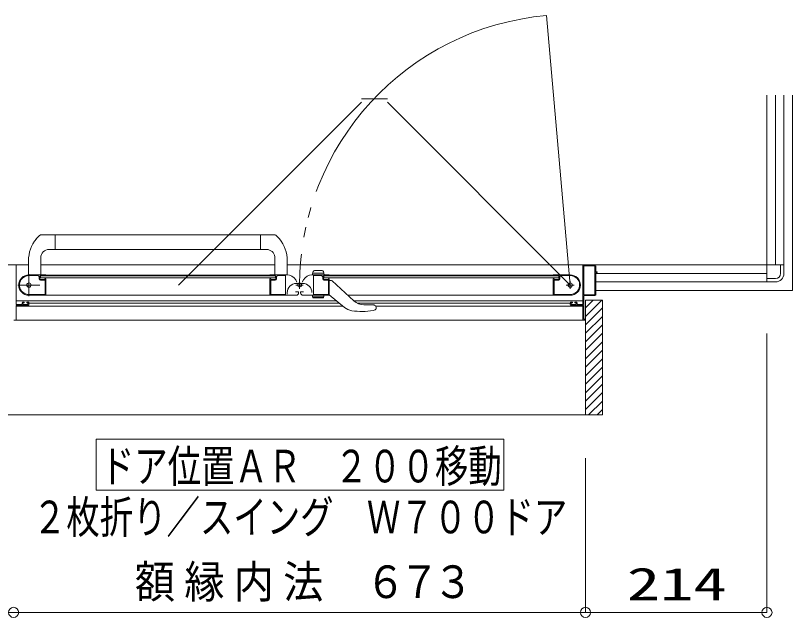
# Model space of a CAD drawing. Units: millimetres on the paper. Extents: x -305 to 305, y -152 to 152.
# Drawn here: x -192.65 to -146.93, y -63.17 to -27.75 of the extents above; entities that cross this region are included whole.
import ezdxf
from ezdxf.enums import TextEntityAlignment as Align

# ---------------------------------------------------------------- set-up
doc = ezdxf.new("R2010")
doc.units = ezdxf.units.MM
doc.linetypes.add('LONG_CHAIN', pattern=[21, 18, -1, 1, -1])
doc.linetypes.add('LONG_DOUBLE_CHAIN', pattern=[21.8, 18, -1, 0.6, -0.6, 0.6, -1])
doc.layers.add('0-0_0', color=7, linetype='Continuous', lineweight=9)
doc.layers.add('0-1_VIEW0001', color=7, linetype='Continuous', lineweight=9)
doc.styles.add('ＭＳ ゴシック', font='')
doc.styles.get('ＭＳ ゴシック').set_extended_font_data('MS Gothic')

# ---------------------------------------------------------------- blocks, each defined once
blk = doc.blocks.new('_ORIGIN')
at = {"layer": '0-0_0'}
blk.add_line((0, 0), (-1, 0), dxfattribs=at)
blk.add_circle((0, 0), 0.5, dxfattribs=at)

msp = doc.modelspace()

# ---------------------------------------------------------------- linework, layer by layer
at = {"layer": '0-1_VIEW0001', "linetype": 'LONG_DOUBLE_CHAIN'}
for p, q in [((-161.397, -27.747), (-160.009, -43.611)), ((-146.934, -32.426), (-146.934, -43.926)), ((-183.056, -43.611), (-172.296, -32.851)), ((-172.296, -32.651), (-170.77, -32.651)), ((-160.009, -43.611), (-170.77, -32.851)), ((-158.509, -43.926), (-146.934, -43.926))]:
    msp.add_line(p, q, dxfattribs=at)
at = {"layer": '0-1_VIEW0001'}
for p, q in [((-148.434, -43.426), (-148.434, -32.426)), ((-147.934, -42.426), (-147.934, -32.426)), ((-147.434, -32.426), (-147.434, -42.426)), ((-147.434, -42.426), (-147.434, -32.426)), ((-190.309, -40.661), (-191.169, -40.661)), ((-190.309, -40.661), (-177.374, -40.661)), ((-190.309, -41.516), (-190.309, -40.661)), ((-178.235, -41.516), (-178.235, -40.661)), ((-191.423, -40.888), (-191.238, -40.689)), ((-177.122, -40.887), (-177.305, -40.689)), ((-190.309, -41.516), (-190.664, -41.516)), ((-190.309, -41.511), (-178.235, -41.511)), ((-178.235, -41.516), (-177.88, -41.516)), ((-191.164, -42.016), (-191.164, -43.011)), ((-177.385, -41.947), (-177.385, -43.001)), ((-193.311, -42.426), (-191.885, -42.426)), ((-192.609, -44.746), (-192.609, -42.451)), ((-191.884, -42.184), (-191.887, -43.001)), ((-191.159, -42.426), (-177.385, -42.426)), ((-176.66, -42.184), (-176.657, -43.001)), ((-147.434, -42.426), (-176.659, -42.426)), ((-176.659, -42.426), (-158.559, -42.426)), ((-159.259, -44.746), (-159.259, -42.451)), ((-159.209, -44.166), (-159.209, -42.486)), ((-159.194, -42.471), (-158.569, -42.471)), ((-158.554, -42.486), (-158.554, -44.166)), ((-158.509, -42.476), (-158.509, -42.811)), ((-147.834, -42.426), (-147.434, -42.426)), ((-147.634, -42.426), (-147.634, -42.926)), ((-147.434, -42.426), (-147.434, -42.926)), ((-175.184, -43.011), (-175.132, -42.817)), ((-174.51, -42.911), (-175.157, -42.911)), ((-175.059, -42.761), (-174.608, -42.761)), ((-174.484, -43.011), (-174.536, -42.817)), ((-158.509, -42.881), (-158.509, -44.176)), ((-148.434, -42.926), (-158.509, -42.926)), ((-158.494, -42.826), (-158.444, -42.826)), ((-158.444, -42.866), (-158.494, -42.866)), ((-158.434, -42.836), (-158.434, -42.856)), ((-190.874, -43.011), (-191.859, -43.011)), ((-191.329, -43.056), (-191.859, -43.056)), ((-191.254, -43.246), (-191.254, -43.131)), ((-191.209, -43.226), (-191.209, -43.101)), ((-191.184, -43.176), (-191.184, -43.076)), ((-177.359, -43.076), (-191.184, -43.076)), ((-177.359, -43.176), (-191.184, -43.176)), ((-190.919, -43.321), (-191.179, -43.321)), ((-190.934, -43.276), (-191.159, -43.276)), ((-190.909, -44.151), (-190.909, -43.331)), ((-190.888, -43.236), (-190.894, -43.236)), ((-190.881, -43.074), (-190.867, -43.066)), ((-190.867, -43.247), (-190.881, -43.238)), ((-177.684, -43.026), (-190.859, -43.026)), ((-190.859, -43.053), (-190.859, -43.026)), ((-190.859, -44.201), (-190.859, -43.26)), ((-177.684, -43.026), (-177.684, -43.053)), ((-177.684, -44.211), (-177.684, -43.26)), ((-177.677, -43.066), (-177.663, -43.074)), ((-177.663, -43.238), (-177.677, -43.247)), ((-177.669, -43.011), (-176.683, -43.011)), ((-177.649, -43.236), (-177.655, -43.236)), ((-177.634, -43.336), (-177.634, -44.151)), ((-177.369, -43.321), (-177.619, -43.321)), ((-177.384, -43.276), (-177.609, -43.276)), ((-177.359, -43.076), (-177.359, -43.176)), ((-177.334, -43.101), (-177.334, -43.226)), ((-177.294, -43.131), (-177.294, -43.246)), ((-176.769, -43.056), (-177.219, -43.056)), ((-176.754, -44.151), (-176.754, -43.071)), ((-176.088, -43.441), (-176.163, -43.311)), ((-175.78, -43.441), (-175.705, -43.311)), ((-174.199, -43.011), (-175.186, -43.011)), ((-175.114, -44.151), (-175.114, -43.071)), ((-175.099, -43.056), (-174.649, -43.056)), ((-174.574, -43.131), (-174.574, -43.246)), ((-174.534, -43.101), (-174.534, -43.226)), ((-174.509, -43.076), (-160.684, -43.076)), ((-174.509, -43.076), (-174.509, -43.176)), ((-174.509, -43.176), (-160.684, -43.176)), ((-174.499, -43.321), (-174.249, -43.321)), ((-174.484, -43.276), (-174.259, -43.276)), ((-174.234, -43.336), (-174.234, -44.151)), ((-174.219, -43.236), (-174.213, -43.236)), ((-174.192, -43.066), (-174.206, -43.074)), ((-174.206, -43.238), (-174.192, -43.247)), ((-174.184, -43.026), (-161.009, -43.026)), ((-174.184, -43.026), (-174.184, -43.053)), ((-174.184, -43.26), (-174.184, -44.201)), ((-174.184, -43.336), (-174.093, -43.336)), ((-174.022, -43.366), (-172.734, -44.544)), ((-161.009, -43.053), (-161.009, -43.026)), ((-161.009, -44.201), (-161.009, -43.26)), ((-160.988, -43.074), (-161.002, -43.066)), ((-161.002, -43.247), (-160.988, -43.238)), ((-160.994, -43.011), (-160.009, -43.011)), ((-160.98, -43.236), (-160.974, -43.236)), ((-160.959, -44.151), (-160.959, -43.331)), ((-160.949, -43.321), (-160.689, -43.321)), ((-160.934, -43.276), (-160.709, -43.276)), ((-160.684, -43.176), (-160.684, -43.076)), ((-160.659, -43.226), (-160.659, -43.101)), ((-160.614, -43.246), (-160.614, -43.131)), ((-160.539, -43.056), (-160.009, -43.056)), ((-158.509, -43.426), (-148.434, -43.426)), ((-148.434, -43.426), (-158.509, -43.426)), ((-148.434, -43.426), (-148.434, -43.026)), ((-147.934, -43.226), (-148.434, -43.226)), ((-148.434, -43.426), (-147.934, -43.426)), ((-176.124, -43.517), (-175.744, -43.517)), ((-191.933, -44.161), (-190.919, -44.161)), ((-191.86, -44.211), (-177.684, -44.211)), ((-177.715, -44.211), (-176.145, -44.211)), ((-177.624, -44.161), (-176.764, -44.161)), ((-176.664, -44.137), (-176.664, -44.057)), ((-176.019, -44.006), (-176.169, -44.006)), ((-175.994, -44.061), (-175.994, -44.031)), ((-175.874, -44.061), (-175.874, -44.031)), ((-175.849, -44.006), (-175.699, -44.006)), ((-174.154, -44.211), (-175.724, -44.211)), ((-174.51, -44.311), (-175.157, -44.311)), ((-174.244, -44.161), (-175.104, -44.161)), ((-174.484, -44.211), (-174.517, -44.335)), ((-173.289, -44.925), (-174.184, -44.186)), ((-160.009, -44.211), (-173.098, -44.211)), ((-159.936, -44.161), (-160.949, -44.161)), ((-159.209, -44.241), (-159.209, -45.611)), ((-158.569, -44.181), (-159.194, -44.181)), ((-158.559, -44.226), (-159.194, -44.226)), ((-173.764, -44.533), (-192.609, -44.533)), ((-192.274, -44.761), (-192.594, -44.761)), ((-192.259, -44.661), (-192.259, -44.746)), ((-192.214, -44.746), (-192.214, -44.676)), ((-192.154, -44.611), (-192.209, -44.611)), ((-192.199, -44.661), (-192.154, -44.661)), ((-191.929, -44.761), (-192.199, -44.761)), ((-192.139, -44.646), (-192.139, -44.626)), ((-191.989, -44.626), (-191.989, -44.646)), ((-191.909, -44.611), (-191.974, -44.611)), ((-191.974, -44.661), (-191.929, -44.661)), ((-191.914, -44.676), (-191.914, -44.746)), ((-191.859, -44.761), (-191.859, -44.661)), ((-173.594, -44.673), (-191.859, -44.673)), ((-175.117, -44.361), (-174.551, -44.361)), ((-159.259, -44.533), (-172.746, -44.533)), ((-160.009, -44.673), (-172.549, -44.673)), ((-172.151, -44.77), (-171.631, -44.77)), ((-160.009, -44.761), (-160.009, -44.661)), ((-159.959, -44.611), (-159.894, -44.611)), ((-159.954, -44.676), (-159.954, -44.746)), ((-159.894, -44.661), (-159.939, -44.661)), ((-159.939, -44.761), (-159.669, -44.761)), ((-159.879, -44.626), (-159.879, -44.646)), ((-159.729, -44.646), (-159.729, -44.626)), ((-159.714, -44.611), (-159.659, -44.611)), ((-159.669, -44.661), (-159.714, -44.661)), ((-159.654, -44.746), (-159.654, -44.676)), ((-159.609, -44.661), (-159.609, -44.746)), ((-159.594, -44.761), (-159.274, -44.761)), ((-159.109, -51.251), (-159.109, -44.501)), ((-159.109, -45.451), (-158.159, -44.501)), ((-159.109, -44.951), (-158.659, -44.501)), ((-192.609, -45.661), (-192.609, -44.826)), ((-173.38, -44.85), (-192.609, -44.85)), ((-192.594, -44.811), (-191.909, -44.811)), ((-171.598, -45.104), (-171.482, -45.06)), ((-171.448, -45.033), (-171.482, -45.06)), ((-171.47, -44.832), (-171.468, -44.834)), ((-171.448, -45.033), (-171.447, -45.033)), ((-159.259, -44.85), (-171.434, -44.85)), ((-171.434, -44.908), (-171.434, -44.99)), ((-159.274, -44.811), (-159.959, -44.811)), ((-159.259, -45.661), (-159.259, -44.826)), ((-159.109, -45.951), (-158.109, -44.951)), ((-192.744, -45.676), (-192.624, -45.676)), ((-159.259, -45.676), (-192.609, -45.676)), ((-159.124, -45.676), (-159.244, -45.676)), ((-159.194, -45.626), (-159.124, -45.626)), ((-159.109, -46.451), (-158.109, -45.451)), ((-159.109, -46.951), (-158.109, -45.951)), ((-159.109, -47.451), (-158.109, -46.451)), ((-148.434, -46.467), (-148.434, -62.875)), ((-159.109, -47.951), (-158.109, -46.951)), ((-159.109, -48.451), (-158.109, -47.451)), ((-159.109, -48.951), (-158.109, -47.951)), ((-159.109, -49.451), (-158.109, -48.451)), ((-159.109, -49.951), (-158.109, -48.951)), ((-159.109, -50.446), (-158.109, -49.446)), ((-159.109, -50.941), (-158.109, -49.941)), ((-158.925, -51.251), (-158.109, -50.436)), ((-158.43, -51.251), (-158.109, -50.931)), ((-193.708, -51.251), (-158.109, -51.251)), ((-187.909, -55.682), (-187.909, -52.682)), ((-187.909, -52.682), (-163.909, -52.682)), ((-163.909, -55.682), (-163.909, -52.682)), ((-159.109, -53.791), (-159.109, -62.875)), ((-159.109, -53.791), (-159.109, -62.875)), ((-187.909, -55.682), (-163.909, -55.682)), ((-192.159, -62.875), (-159.709, -62.875)), ((-158.509, -62.875), (-149.034, -62.875))]:
    msp.add_line(p, q, dxfattribs=at)
at = {"layer": '0-1_VIEW0001', "linetype": 'LONG_CHAIN'}
for p, q in [((-191.859, -42.961), (-191.859, -44.261)), ((-160.009, -43.841), (-160.009, -43.381)), ((-191.209, -43.611), (-192.509, -43.611)), ((-176.147, -43.611), (-175.722, -43.611)), ((-175.934, -43.824), (-175.934, -43.432)), ((-159.779, -43.611), (-160.239, -43.611))]:
    msp.add_line(p, q, dxfattribs=at)
at = {"layer": '0-1_VIEW0001', "color": 5}
msp.add_line((-159.109, -44.501), (-159.109, -51.251), dxfattribs=at)
at = {"layer": '0-1_VIEW0001'}
for points in [[(-174.484, -44.211), (-175.184, -44.211), (-175.15, -44.335)], [(-171.57, -44.779), (-171.574, -44.777), (-171.578, -44.776), (-171.582, -44.776), (-171.587, -44.775), (-171.591, -44.774), (-171.595, -44.773), (-171.6, -44.773), (-171.604, -44.772), (-171.608, -44.771), (-171.613, -44.771), (-171.615, -44.771), (-171.617, -44.771), (-171.619, -44.771), (-171.621, -44.77), (-171.623, -44.77), (-171.626, -44.77), (-171.628, -44.77), (-171.63, -44.77), (-171.632, -44.77), (-171.634, -44.77)], [(-171.47, -44.831), (-171.471, -44.831), (-171.472, -44.83), (-171.473, -44.829), (-171.474, -44.828), (-171.475, -44.827), (-171.477, -44.826), (-171.478, -44.825), (-171.479, -44.824), (-171.481, -44.823), (-171.482, -44.822), (-171.484, -44.821), (-171.485, -44.82), (-171.486, -44.819), (-171.488, -44.817), (-171.489, -44.816), (-171.491, -44.815), (-171.492, -44.814), (-171.494, -44.813), (-171.496, -44.812), (-171.499, -44.81), (-171.502, -44.808), (-171.505, -44.806), (-171.508, -44.804), (-171.512, -44.802), (-171.515, -44.8), (-171.519, -44.798), (-171.523, -44.796), (-171.526, -44.795), (-171.53, -44.793), (-171.534, -44.791), (-171.538, -44.79), (-171.541, -44.788), (-171.545, -44.786), (-171.549, -44.785), (-171.553, -44.784), (-171.557, -44.782), (-171.562, -44.781), (-171.566, -44.78), (-171.57, -44.779)], [(-158.109, -51.251), (-158.109, -44.501), (-159.11, -44.501)], [(-171.434, -44.99), (-171.434, -44.992), (-171.435, -44.995), (-171.435, -44.997), (-171.435, -44.999), (-171.436, -45.001), (-171.436, -45.004), (-171.436, -45.006), (-171.437, -45.008), (-171.437, -45.01), (-171.438, -45.012), (-171.438, -45.015), (-171.439, -45.017), (-171.44, -45.019), (-171.44, -45.021), (-171.441, -45.023), (-171.442, -45.025), (-171.443, -45.027), (-171.445, -45.029), (-171.446, -45.031), (-171.447, -45.033)]]:
    msp.add_lwpolyline(points, dxfattribs=at)
for centre, radius in [((-191.859, -43.611), 0.125), ((-175.934, -43.611), 0.113), ((-160.009, -43.611), 0.125)]:
    msp.add_circle(centre, radius, dxfattribs=at)
at = {"layer": '0-1_VIEW0001', "linetype": 'LONG_DOUBLE_CHAIN'}
msp.add_arc((-160.009, -43.611), 15.925, 95, 180, dxfattribs=at)
at = {"layer": '0-1_VIEW0001'}
for centre, radius, start, end in [((-191.169, -40.761), 0.1, 90, 133.4724), ((-177.374, -40.761), 0.1, 46.5276, 90), ((-189.814, -42.191), 2.07, 140.9758, 179.8), ((-178.729, -42.191), 2.07, 0.2, 39.0581), ((-190.664, -42.016), 0.5, 90, 180), ((-177.88, -42.016), 0.5, 7.9556, 90), ((-192.634, -42.451), 0.025, 0, 90), ((-159.234, -42.451), 0.025, 90, 180), ((-159.194, -42.486), 0.015, 90, 180), ((-158.569, -42.486), 0.015, 0, 90), ((-158.559, -42.476), 0.05, 0, 90), ((-175.059, -42.836), 0.075, 90, 165), ((-174.608, -42.836), 0.075, 15, 90), ((-158.494, -42.811), 0.015, 180, 270), ((-158.494, -42.881), 0.015, 90, 180), ((-158.444, -42.836), 0.01, 0, 90), ((-158.444, -42.856), 0.01, 270, 0), ((-147.934, -42.926), 0.5, 270, 0), ((-147.934, -42.926), 0.3, 270, 0), ((-191.859, -43.611), 0.6, 90, 270), ((-191.859, -43.611), 0.555, 90, 262.2329), ((-191.329, -43.131), 0.075, 0, 90), ((-191.179, -43.246), 0.075, 180, 270), ((-191.184, -43.101), 0.025, 90, 180), ((-191.159, -43.226), 0.05, 180, 270), ((-190.934, -43.251), 0.025, 270, 0), ((-190.919, -43.331), 0.01, 0, 90), ((-190.894, -43.251), 0.015, 90, 180), ((-190.888, -43.061), 0.015, 270, 300.9638), ((-190.888, -43.251), 0.015, 59.0362, 90), ((-190.874, -43.026), 0.015, 0, 90), ((-190.874, -43.053), 0.015, 300.9638, 0), ((-190.874, -43.26), 0.015, 0, 59.0362), ((-177.669, -43.026), 0.015, 90, 180), ((-177.669, -43.053), 0.015, 180, 239.0362), ((-177.669, -43.26), 0.015, 120.9638, 180), ((-177.655, -43.061), 0.015, 239.0362, 270), ((-177.655, -43.251), 0.015, 90, 120.9638), ((-177.649, -43.251), 0.015, 0, 90), ((-177.609, -43.251), 0.025, 180, 270), ((-177.619, -43.336), 0.015, 90, 180), ((-177.384, -43.226), 0.05, 270, 0), ((-177.369, -43.246), 0.075, 270, 0), ((-177.359, -43.101), 0.025, 0, 90), ((-177.219, -43.131), 0.075, 90, 180), ((-176.769, -43.071), 0.015, 0, 90), ((-176.683, -43.611), 0.6, 30, 90), ((-175.186, -43.611), 0.6, 90, 150), ((-175.099, -43.071), 0.015, 90, 180), ((-174.649, -43.131), 0.075, 0, 90), ((-174.499, -43.246), 0.075, 180, 270), ((-174.509, -43.101), 0.025, 90, 180), ((-174.484, -43.226), 0.05, 180, 270), ((-174.259, -43.251), 0.025, 270, 0), ((-174.249, -43.336), 0.015, 0, 90), ((-174.219, -43.251), 0.015, 90, 180), ((-174.213, -43.061), 0.015, 270, 300.9638), ((-174.213, -43.251), 0.015, 59.0362, 90), ((-174.199, -43.026), 0.015, 0, 90), ((-174.199, -43.053), 0.015, 300.9638, 0), ((-174.199, -43.26), 0.015, 0, 59.0362), ((-174.093, -43.436), 0.1, 47.5638, 90), ((-160.994, -43.026), 0.015, 90, 180), ((-160.994, -43.053), 0.015, 180, 239.0362), ((-160.994, -43.26), 0.015, 120.9638, 180), ((-160.98, -43.061), 0.015, 239.0362, 270), ((-160.98, -43.251), 0.015, 90, 120.9638), ((-160.974, -43.251), 0.015, 0, 90), ((-160.934, -43.251), 0.025, 180, 270), ((-160.949, -43.331), 0.01, 90, 180), ((-160.709, -43.226), 0.05, 270, 0), ((-160.689, -43.246), 0.075, 270, 0), ((-160.684, -43.101), 0.025, 0, 90), ((-160.539, -43.131), 0.075, 90, 180), ((-160.009, -43.611), 0.6, 270, 90), ((-160.009, -43.611), 0.555, 277.7671, 90), ((-176.124, -44.057), 0.54, 90, 180), ((-175.744, -44.057), 0.54, 0, 90), ((-191.933, -44.151), 0.01, 262.2329, 270), ((-190.919, -44.151), 0.01, 270, 0), ((-190.869, -44.201), 0.01, 270, 0), ((-177.674, -44.201), 0.01, 180, 270), ((-177.624, -44.151), 0.01, 180, 270), ((-176.764, -44.151), 0.01, 270, 0), ((-176.144, -44.061), 0.15, 270, 0), ((-176.019, -44.031), 0.025, 0, 90), ((-175.849, -44.031), 0.025, 90, 180), ((-175.724, -44.061), 0.15, 180, 270), ((-175.117, -44.326), 0.035, 195, 270), ((-175.104, -44.151), 0.01, 180, 270), ((-174.551, -44.326), 0.035, 270, 345), ((-174.244, -44.151), 0.01, 270, 0), ((-174.194, -44.201), 0.01, 270, 0), ((-160.999, -44.201), 0.01, 180, 270), ((-160.949, -44.151), 0.01, 180, 270), ((-160.109, -44.196), 0.015, 267.3065, 270), ((-159.936, -44.151), 0.01, 270, 277.7671), ((-159.194, -44.166), 0.015, 180, 270), ((-159.194, -44.241), 0.015, 90, 180), ((-158.569, -44.166), 0.015, 270, 0), ((-158.559, -44.176), 0.05, 270, 0), ((-192.594, -44.746), 0.015, 180, 270), ((-192.274, -44.746), 0.015, 270, 0), ((-192.209, -44.661), 0.05, 90, 180), ((-192.199, -44.676), 0.015, 90, 180), ((-192.199, -44.746), 0.015, 180, 270), ((-192.154, -44.626), 0.015, 0, 90), ((-192.154, -44.646), 0.015, 270, 0), ((-191.974, -44.626), 0.015, 90, 180), ((-191.974, -44.646), 0.015, 180, 270), ((-191.929, -44.676), 0.015, 0, 90), ((-191.929, -44.746), 0.015, 270, 0), ((-191.909, -44.661), 0.05, 0, 90), ((-191.909, -44.761), 0.05, 270, 0), ((-172.151, -43.905), 0.865, 227.5638, 270), ((-159.959, -44.661), 0.05, 90, 180), ((-159.959, -44.761), 0.05, 180, 270), ((-159.939, -44.676), 0.015, 90, 180), ((-159.939, -44.746), 0.015, 180, 270), ((-159.894, -44.626), 0.015, 0, 90), ((-159.894, -44.646), 0.015, 270, 0), ((-159.714, -44.626), 0.015, 90, 180), ((-159.714, -44.646), 0.015, 180, 270), ((-159.669, -44.676), 0.015, 0, 90), ((-159.669, -44.746), 0.015, 270, 0), ((-159.659, -44.661), 0.05, 0, 90), ((-159.594, -44.746), 0.015, 180, 270), ((-159.274, -44.746), 0.015, 270, 0), ((-192.594, -44.826), 0.015, 90, 180), ((-172.716, -44.23), 0.9, 230.5, 260.7116), ((-172.269, -41.496), 3.67, 260.7116, 280.5453), ((-171.534, -44.908), 0.1, 0, 48.1897), ((-159.274, -44.826), 0.015, 0, 90), ((-192.624, -45.661), 0.015, 270, 0), ((-159.244, -45.661), 0.015, 180, 270), ((-159.194, -45.611), 0.015, 180, 270), ((-159.124, -45.641), 0.015, 0, 90), ((-159.124, -45.661), 0.015, 270, 0)]:
    msp.add_arc(centre, radius, start, end, dxfattribs=at)

# ---------------------------------------------------------------- block references
at = {"layer": '0-1_VIEW0001', "xscale": 0.6, "yscale": 0.6}
for p in [(-192.759, -62.875), (-159.109, -62.875), (-148.434, -62.875)]:
    msp.add_blockref('_ORIGIN', p, dxfattribs=at)
at = {"layer": '0-1_VIEW0001', "xscale": 0.6, "yscale": 0.6, "rotation": 180}
for p in [(-192.759, -62.875), (-159.109, -62.875)]:
    msp.add_blockref('_ORIGIN', p, dxfattribs=at)

# ---------------------------------------------------------------- texts
at = {"layer": '0-1_VIEW0001', "style": 'ＭＳ ゴシック'}
for s, width, p in [('ドア位置ＡＲ\u3000２００移動', 0.75, (-187.623, -55.802)), ('２枚折り／スイング\u3000Ｗ７００ドア', 0.75, (-191.623, -58.799)), ('額', 0.9, (-185.623, -62.609)), ('縁', 0.9, (-182.715, -62.609)), ('内', 0.9, (-179.807, -62.609)), ('法', 0.9, (-176.899, -62.609)), ('６', 0.9, (-172.059, -62.609)), ('７', 0.9, (-170.071, -62.609)), ('３', 0.9, (-168.083, -62.609)), ('214', 1.5, (-156.682, -62.736))]:
    msp.add_text(s, height=1.921, dxfattribs=dict(at, width=width)).set_placement(p, align=Align.BOTTOM_LEFT)

doc.saveas('drawing.dxf')
